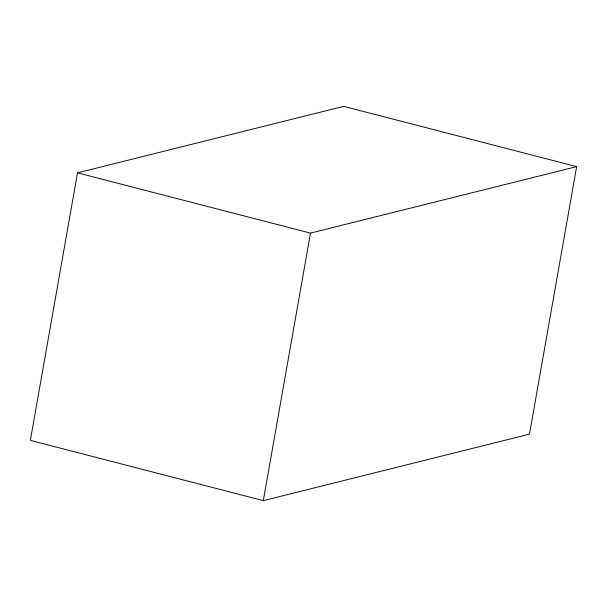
<?xml version="1.0" encoding="UTF-8"?>
<svg xmlns="http://www.w3.org/2000/svg" width="607" height="607" viewBox="0 0 607 607"><rect width="100%" height="100%" fill="white"/><g stroke="black" fill="none" stroke-linecap="round" stroke-linejoin="round"><path stroke-width="0.91" d="M77.521 172.843L30.35 440.379L263.317 500.638L529.479 434.157L576.65 166.621L343.683 106.362L77.521 172.843L310.488 233.111L576.65 166.621M263.317 500.638L310.488 233.111"/></g></svg>
